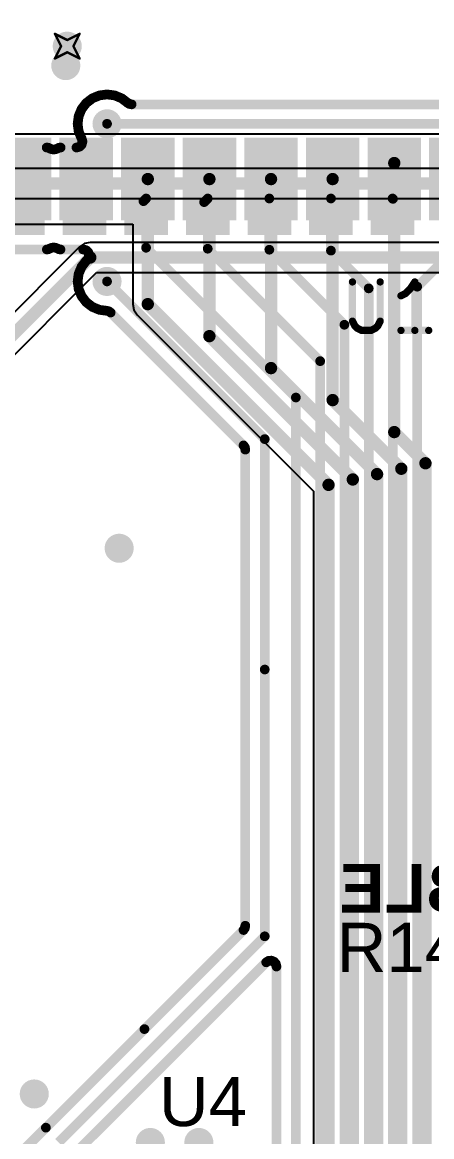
# Model space of a CAD drawing. Header units: inches. Extents: x 0 to 12.4, y -0.6 to 2.2.
# Drawn here: x 1.773 to 2.105, y 0.438 to 1.343 of the extents above; entities that cross this region are included whole.
import ezdxf

# ---------------------------------------------------------------- set-up
doc = ezdxf.new("R2010")
doc.units = ezdxf.units.IN
doc.header["$MEASUREMENT"] = 0
for name, color, linetype in [('Bottom Layer', 5, 'Continuous'), ('Bottom Overlay', 54, 'Continuous'), ('Dimension', 6, 'Continuous'), ('Drill Drawing', 1, 'Continuous'), ('Mechanical 4', 56, 'Continuous'), ('Top Layer', 1, 'Continuous'), ('Top Overlay', 2, 'Continuous'), ('Top Paste', 8, 'Continuous'), ('Top Solder', 216, 'Continuous'), ('Via Holes', 16, 'Continuous')]:
    doc.layers.add(name, color=color, linetype=linetype)
doc.styles.add('Arial', font='', dxfattribs={"height": 0.2})
doc.styles.add('Arial_Bold', font='', dxfattribs={"height": 0.2})
doc.styles.get('Arial').set_extended_font_data('Arial')
doc.styles.get('Arial_Bold').set_extended_font_data('Arial', bold=True)

# ---------------------------------------------------------------- blocks, each defined once
blk = doc.blocks.new('41_SMD_UFL_M______17')
at = {"layer": 'Top Layer'}
for points in [[(-0.37402, 0.36732), (-0.31496, 0.36732), (-0.31496, 0.33189), (-0.37402, 0.33189)], [(0.31496, 0.36732), (0.37402, 0.36732), (0.37402, 0.33189), (0.31496, 0.33189)], [(-0.37402, 0.31732), (-0.31496, 0.31732), (-0.31496, 0.28189), (-0.37402, 0.28189)], [(0.31496, 0.31732), (0.37402, 0.31732), (0.37402, 0.28189), (0.31496, 0.28189)], [(-0.37402, 0.26732), (-0.31496, 0.26732), (-0.31496, 0.23189), (-0.37402, 0.23189)], [(0.31496, 0.26732), (0.37402, 0.26732), (0.37402, 0.23189), (0.31496, 0.23189)], [(-0.37402, 0.21732), (-0.31496, 0.21732), (-0.31496, 0.18189), (-0.37402, 0.18189)], [(0.31496, 0.21732), (0.37402, 0.21732), (0.37402, 0.18189), (0.31496, 0.18189)], [(-0.37402, 0.16732), (-0.31496, 0.16732), (-0.31496, 0.13189), (-0.37402, 0.13189)], [(0.31496, 0.16732), (0.37402, 0.16732), (0.37402, 0.13189), (0.31496, 0.13189)], [(-0.13189, 0.12244), (0.01378, 0.12244), (0.01378, -0.02323), (-0.13189, -0.02323)], [(-0.37402, 0.11732), (-0.31496, 0.11732), (-0.31496, 0.08189), (-0.37402, 0.08189)], [(0.31496, 0.11732), (0.37402, 0.11732), (0.37402, 0.08189), (0.31496, 0.08189)], [(-0.37402, 0.06732), (-0.31496, 0.06732), (-0.31496, 0.03189), (-0.37402, 0.03189)], [(0.31496, 0.06732), (0.37402, 0.06732), (0.37402, 0.03189), (0.31496, 0.03189)], [(-0.37402, 0.01732), (-0.31496, 0.01732), (-0.31496, -0.01811), (-0.37402, -0.01811)], [(0.31496, 0.01732), (0.37402, 0.01732), (0.37402, -0.01811), (0.31496, -0.01811)], [(-0.37402, -0.03268), (-0.31496, -0.03268), (-0.31496, -0.06811), (-0.37402, -0.06811)], [(0.31496, -0.03268), (0.37402, -0.03268), (0.37402, -0.06811), (0.31496, -0.06811)], [(-0.37402, -0.08268), (-0.31496, -0.08268), (-0.31496, -0.11811), (-0.37402, -0.11811)], [(0.31496, -0.08268), (0.37402, -0.08268), (0.37402, -0.11811), (0.31496, -0.11811)], [(-0.37402, -0.13268), (-0.31496, -0.13268), (-0.31496, -0.16811), (-0.37402, -0.16811)], [(0.31496, -0.13268), (0.37402, -0.13268), (0.37402, -0.16811), (0.31496, -0.16811)], [(-0.37402, -0.18268), (-0.31496, -0.18268), (-0.31496, -0.21811), (-0.37402, -0.21811)], [(0.31496, -0.18268), (0.37402, -0.18268), (0.37402, -0.21811), (0.31496, -0.21811)], [(-0.37402, -0.23268), (-0.31496, -0.23268), (-0.31496, -0.26811), (-0.37402, -0.26811)], [(0.31496, -0.23268), (0.37402, -0.23268), (0.37402, -0.26811), (0.31496, -0.26811)], [(-0.37402, -0.28268), (-0.31496, -0.28268), (-0.31496, -0.31811), (-0.37402, -0.31811)], [(0.31496, -0.28268), (0.37402, -0.28268), (0.37402, -0.31811), (0.31496, -0.31811)], [(-0.29252, -0.37913), (-0.29252, -0.32008), (-0.25709, -0.32008), (-0.25709, -0.37913)], [(-0.24252, -0.37913), (-0.24252, -0.32008), (-0.20709, -0.32008), (-0.20709, -0.37913)], [(-0.19252, -0.37913), (-0.19252, -0.32008), (-0.15709, -0.32008), (-0.15709, -0.37913)], [(-0.14252, -0.37913), (-0.14252, -0.32008), (-0.10709, -0.32008), (-0.10709, -0.37913)], [(-0.09252, -0.37913), (-0.09252, -0.32008), (-0.05709, -0.32008), (-0.05709, -0.37913)], [(-0.04252, -0.37913), (-0.04252, -0.32008), (-0.00709, -0.32008), (-0.00709, -0.37913)], [(0.00748, -0.37913), (0.00748, -0.32008), (0.04291, -0.32008), (0.04291, -0.37913)], [(0.05748, -0.37913), (0.05748, -0.32008), (0.09291, -0.32008), (0.09291, -0.37913)], [(0.10748, -0.37913), (0.10748, -0.32008), (0.14291, -0.32008), (0.14291, -0.37913)], [(0.15748, -0.37913), (0.15748, -0.32008), (0.19291, -0.32008), (0.19291, -0.37913)], [(0.20748, -0.37913), (0.20748, -0.32008), (0.24291, -0.32008), (0.24291, -0.37913)], [(0.25748, -0.37913), (0.25748, -0.32008), (0.29291, -0.32008), (0.29291, -0.37913)]]:
    blk.add_hatch(color=1, dxfattribs=at).paths.add_polyline_path(points)
at = {"layer": 'Top Overlay'}
for points in [[(-0.37483, 0.36854), (-0.29687, 0.36854), (-0.29687, 0.38586), (-0.37483, 0.38586)], [(-0.31333, 0.32786), (-0.29687, 0.32786), (-0.29687, 0.3703), (-0.31333, 0.3703)]]:
    blk.add_hatch(color=2, dxfattribs=at).paths.add_polyline_path(points)
at = {"layer": 'Top Paste'}
for points in [[(-0.37402, 0.36732), (-0.31496, 0.36732), (-0.31496, 0.33189), (-0.37402, 0.33189)], [(0.31496, 0.36732), (0.37402, 0.36732), (0.37402, 0.33189), (0.31496, 0.33189)], [(-0.37402, 0.31732), (-0.31496, 0.31732), (-0.31496, 0.28189), (-0.37402, 0.28189)], [(0.31496, 0.31732), (0.37402, 0.31732), (0.37402, 0.28189), (0.31496, 0.28189)], [(-0.37402, 0.26732), (-0.31496, 0.26732), (-0.31496, 0.23189), (-0.37402, 0.23189)], [(0.31496, 0.26732), (0.37402, 0.26732), (0.37402, 0.23189), (0.31496, 0.23189)], [(-0.37402, 0.21732), (-0.31496, 0.21732), (-0.31496, 0.18189), (-0.37402, 0.18189)], [(0.31496, 0.21732), (0.37402, 0.21732), (0.37402, 0.18189), (0.31496, 0.18189)], [(-0.37402, 0.16732), (-0.31496, 0.16732), (-0.31496, 0.13189), (-0.37402, 0.13189)], [(0.31496, 0.16732), (0.37402, 0.16732), (0.37402, 0.13189), (0.31496, 0.13189)], [(-0.13189, 0.12244), (0.01378, 0.12244), (0.01378, -0.02323), (-0.13189, -0.02323)], [(-0.37402, 0.11732), (-0.31496, 0.11732), (-0.31496, 0.08189), (-0.37402, 0.08189)], [(0.31496, 0.11732), (0.37402, 0.11732), (0.37402, 0.08189), (0.31496, 0.08189)], [(-0.37402, 0.06732), (-0.31496, 0.06732), (-0.31496, 0.03189), (-0.37402, 0.03189)], [(0.31496, 0.06732), (0.37402, 0.06732), (0.37402, 0.03189), (0.31496, 0.03189)], [(-0.37402, 0.01732), (-0.31496, 0.01732), (-0.31496, -0.01811), (-0.37402, -0.01811)], [(0.31496, 0.01732), (0.37402, 0.01732), (0.37402, -0.01811), (0.31496, -0.01811)], [(-0.37402, -0.03268), (-0.31496, -0.03268), (-0.31496, -0.06811), (-0.37402, -0.06811)], [(0.31496, -0.03268), (0.37402, -0.03268), (0.37402, -0.06811), (0.31496, -0.06811)], [(-0.37402, -0.08268), (-0.31496, -0.08268), (-0.31496, -0.11811), (-0.37402, -0.11811)], [(0.31496, -0.08268), (0.37402, -0.08268), (0.37402, -0.11811), (0.31496, -0.11811)], [(-0.37402, -0.13268), (-0.31496, -0.13268), (-0.31496, -0.16811), (-0.37402, -0.16811)], [(0.31496, -0.13268), (0.37402, -0.13268), (0.37402, -0.16811), (0.31496, -0.16811)], [(-0.37402, -0.18268), (-0.31496, -0.18268), (-0.31496, -0.21811), (-0.37402, -0.21811)], [(0.31496, -0.18268), (0.37402, -0.18268), (0.37402, -0.21811), (0.31496, -0.21811)], [(-0.37402, -0.23268), (-0.31496, -0.23268), (-0.31496, -0.26811), (-0.37402, -0.26811)], [(0.31496, -0.23268), (0.37402, -0.23268), (0.37402, -0.26811), (0.31496, -0.26811)], [(-0.37402, -0.28268), (-0.31496, -0.28268), (-0.31496, -0.31811), (-0.37402, -0.31811)], [(0.31496, -0.28268), (0.37402, -0.28268), (0.37402, -0.31811), (0.31496, -0.31811)], [(-0.29252, -0.37913), (-0.29252, -0.32008), (-0.25709, -0.32008), (-0.25709, -0.37913)], [(-0.24252, -0.37913), (-0.24252, -0.32008), (-0.20709, -0.32008), (-0.20709, -0.37913)], [(-0.19252, -0.37913), (-0.19252, -0.32008), (-0.15709, -0.32008), (-0.15709, -0.37913)], [(-0.14252, -0.37913), (-0.14252, -0.32008), (-0.10709, -0.32008), (-0.10709, -0.37913)], [(-0.09252, -0.37913), (-0.09252, -0.32008), (-0.05709, -0.32008), (-0.05709, -0.37913)], [(-0.04252, -0.37913), (-0.04252, -0.32008), (-0.00709, -0.32008), (-0.00709, -0.37913)], [(0.00748, -0.37913), (0.00748, -0.32008), (0.04291, -0.32008), (0.04291, -0.37913)], [(0.05748, -0.37913), (0.05748, -0.32008), (0.09291, -0.32008), (0.09291, -0.37913)], [(0.10748, -0.37913), (0.10748, -0.32008), (0.14291, -0.32008), (0.14291, -0.37913)], [(0.15748, -0.37913), (0.15748, -0.32008), (0.19291, -0.32008), (0.19291, -0.37913)], [(0.20748, -0.37913), (0.20748, -0.32008), (0.24291, -0.32008), (0.24291, -0.37913)], [(0.25748, -0.37913), (0.25748, -0.32008), (0.29291, -0.32008), (0.29291, -0.37913)]]:
    blk.add_hatch(color=8, dxfattribs=at).paths.add_polyline_path(points)
at = {"layer": 'Top Solder'}
for points in [[(-0.37802, 0.37132), (-0.31096, 0.37132), (-0.31096, 0.32789), (-0.37802, 0.32789)], [(0.31096, 0.37132), (0.37802, 0.37132), (0.37802, 0.32789), (0.31096, 0.32789)], [(-0.37802, 0.32132), (-0.31096, 0.32132), (-0.31096, 0.27789), (-0.37802, 0.27789)], [(0.31096, 0.32132), (0.37802, 0.32132), (0.37802, 0.27789), (0.31096, 0.27789)], [(-0.37802, 0.27132), (-0.31096, 0.27132), (-0.31096, 0.22789), (-0.37802, 0.22789)], [(0.31096, 0.27132), (0.37802, 0.27132), (0.37802, 0.22789), (0.31096, 0.22789)], [(-0.37802, 0.22132), (-0.31096, 0.22132), (-0.31096, 0.17789), (-0.37802, 0.17789)], [(0.31096, 0.22132), (0.37802, 0.22132), (0.37802, 0.17789), (0.31096, 0.17789)], [(-0.37802, 0.17132), (-0.31096, 0.17132), (-0.31096, 0.12789), (-0.37802, 0.12789)], [(0.31096, 0.17132), (0.37802, 0.17132), (0.37802, 0.12789), (0.31096, 0.12789)], [(-0.37802, 0.12132), (-0.31096, 0.12132), (-0.31096, 0.07789), (-0.37802, 0.07789)], [(-0.13589, 0.12644), (0.01778, 0.12644), (0.01778, -0.02723), (-0.13589, -0.02723)], [(0.31096, 0.12132), (0.37802, 0.12132), (0.37802, 0.07789), (0.31096, 0.07789)], [(-0.37802, 0.07132), (-0.31096, 0.07132), (-0.31096, 0.02789), (-0.37802, 0.02789)], [(0.31096, 0.07132), (0.37802, 0.07132), (0.37802, 0.02789), (0.31096, 0.02789)], [(-0.37802, 0.02132), (-0.31096, 0.02132), (-0.31096, -0.02211), (-0.37802, -0.02211)], [(0.31096, 0.02132), (0.37802, 0.02132), (0.37802, -0.02211), (0.31096, -0.02211)], [(-0.37802, -0.02868), (-0.31096, -0.02868), (-0.31096, -0.07211), (-0.37802, -0.07211)], [(0.31096, -0.02868), (0.37802, -0.02868), (0.37802, -0.07211), (0.31096, -0.07211)], [(-0.37802, -0.07868), (-0.31096, -0.07868), (-0.31096, -0.12211), (-0.37802, -0.12211)], [(0.31096, -0.07868), (0.37802, -0.07868), (0.37802, -0.12211), (0.31096, -0.12211)], [(-0.37802, -0.12868), (-0.31096, -0.12868), (-0.31096, -0.17211), (-0.37802, -0.17211)], [(0.31096, -0.12868), (0.37802, -0.12868), (0.37802, -0.17211), (0.31096, -0.17211)], [(-0.37802, -0.17868), (-0.31096, -0.17868), (-0.31096, -0.22211), (-0.37802, -0.22211)], [(0.31096, -0.17868), (0.37802, -0.17868), (0.37802, -0.22211), (0.31096, -0.22211)], [(-0.37802, -0.22868), (-0.31096, -0.22868), (-0.31096, -0.27211), (-0.37802, -0.27211)], [(0.31096, -0.22868), (0.37802, -0.22868), (0.37802, -0.27211), (0.31096, -0.27211)], [(-0.37802, -0.27868), (-0.31096, -0.27868), (-0.31096, -0.32211), (-0.37802, -0.32211)], [(0.31096, -0.27868), (0.37802, -0.27868), (0.37802, -0.32211), (0.31096, -0.32211)], [(-0.29652, -0.38313), (-0.29652, -0.31608), (-0.25309, -0.31608), (-0.25309, -0.38313)], [(-0.24652, -0.38313), (-0.24652, -0.31608), (-0.20309, -0.31608), (-0.20309, -0.38313)], [(-0.19652, -0.38313), (-0.19652, -0.31608), (-0.15309, -0.31608), (-0.15309, -0.38313)], [(-0.14652, -0.38313), (-0.14652, -0.31608), (-0.10309, -0.31608), (-0.10309, -0.38313)], [(-0.09652, -0.38313), (-0.09652, -0.31608), (-0.05309, -0.31608), (-0.05309, -0.38313)], [(-0.04652, -0.38313), (-0.04652, -0.31608), (-0.00309, -0.31608), (-0.00309, -0.38313)], [(0.00348, -0.38313), (0.00348, -0.31608), (0.04691, -0.31608), (0.04691, -0.38313)], [(0.05348, -0.38313), (0.05348, -0.31608), (0.09691, -0.31608), (0.09691, -0.38313)], [(0.10348, -0.38313), (0.10348, -0.31608), (0.14691, -0.31608), (0.14691, -0.38313)], [(0.15348, -0.38313), (0.15348, -0.31608), (0.19691, -0.31608), (0.19691, -0.38313)], [(0.20348, -0.38313), (0.20348, -0.31608), (0.24691, -0.31608), (0.24691, -0.38313)], [(0.25348, -0.38313), (0.25348, -0.31608), (0.29691, -0.31608), (0.29691, -0.38313)]]:
    blk.add_hatch(color=216, dxfattribs=at).paths.add_polyline_path(points)
at = {"layer": 'Top Overlay'}
for points, const_width in [([(-0.356, 0.398), (0.356, 0.398)], 0.005), ([(0.356, 0.377), (0.356, 0.398)], 0.005), ([(-0.386, 0.344), (-0.386, 0.354)], 0.00787), ([(-0.386, 0.354), (-0.381, 0.349)], 0.00787), ([(-0.386, 0.344), (-0.381, 0.349)], 0.00787), ([(-0.35684, -0.36008), (-0.35684, -0.32808)], 0.005), ([(0.35616, -0.36108), (0.35616, -0.32908)], 0.005), ([(-0.35684, -0.36108), (-0.30192, -0.36108)], 0.005), ([(0.30124, -0.36108), (0.35616, -0.36108)], 0.005)]:
    blk.add_lwpolyline(points, dxfattribs=dict(at, const_width=const_width))
for points, const_width in [([(-0.35725, 0.398, 1), (-0.35475, 0.398, 1)], 0.0025), ([(0.35475, 0.398, 1), (0.35725, 0.398, 1)], 0.0025), ([(0.35475, 0.398, 1), (0.35725, 0.398, 1)], 0.0025), ([(0.35475, 0.377, 1), (0.35725, 0.377, 1)], 0.0025), ([(-0.38797, 0.354, 1), (-0.38403, 0.354, 1)], 0.00394), ([(-0.38797, 0.354, 1), (-0.38403, 0.354, 1)], 0.00394), ([(-0.38297, 0.349, 1), (-0.37903, 0.349, 1)], 0.00394), ([(-0.38297, 0.349, 1), (-0.37903, 0.349, 1)], 0.00394), ([(-0.38797, 0.344, 1), (-0.38403, 0.344, 1)], 0.00394), ([(-0.38797, 0.344, 1), (-0.38403, 0.344, 1)], 0.00394), ([(-0.35809, -0.32808, 1), (-0.35559, -0.32808, 1)], 0.0025), ([(0.35491, -0.32908, 1), (0.35741, -0.32908, 1)], 0.0025), ([(-0.35809, -0.36008, 1), (-0.35559, -0.36008, 1)], 0.0025), ([(-0.35809, -0.36108, 1), (-0.35559, -0.36108, 1)], 0.0025), ([(-0.30317, -0.36108, 1), (-0.30067, -0.36108, 1)], 0.0025), ([(0.29999, -0.36108, 1), (0.30249, -0.36108, 1)], 0.0025), ([(0.35491, -0.36108, 1), (0.35741, -0.36108, 1)], 0.0025), ([(0.35491, -0.36108, 1), (0.35741, -0.36108, 1)], 0.0025)]:
    blk.add_lwpolyline(points, format="xyb", close=True, dxfattribs=dict(at, const_width=const_width))

msp = doc.modelspace()

# ---------------------------------------------------------------- hatches: boundary and pattern name
at = {"layer": 'Bottom Layer'}
h = msp.add_hatch(color=5, dxfattribs=at)
edge = h.paths.add_edge_path()
edge.add_arc((1.80934, 1.32352), 0.01181, 0, 360)
at = {"layer": 'Dimension'}
h = msp.add_hatch(color=6, dxfattribs=at)
edge = h.paths.add_edge_path()
edge.add_arc((1.80816, 1.30775), 0.01181, 0, 360)
h = msp.add_hatch(color=6, dxfattribs=at)
edge = h.paths.add_edge_path()
edge.add_arc((1.84163, 1.26051), 0.01181, 0, 360)
h = msp.add_hatch(color=6, dxfattribs=at)
edge = h.paths.add_edge_path()
edge.add_arc((1.84163, 1.26051), 0.01181, 0, 360)
for points in [[(1.7556, 1.22941), (1.79104, 1.22941), (1.79104, 1.17035), (1.7556, 1.17035)], [(1.7556, 1.22941), (1.79104, 1.22941), (1.79104, 1.17035), (1.7556, 1.17035)], [(1.7556, 1.22941), (1.79104, 1.22941), (1.79104, 1.17035), (1.7556, 1.17035)], [(1.8056, 1.22941), (1.84104, 1.22941), (1.84104, 1.17035), (1.8056, 1.17035)], [(1.8056, 1.22941), (1.84104, 1.22941), (1.84104, 1.17035), (1.8056, 1.17035)], [(1.8056, 1.22941), (1.84104, 1.22941), (1.84104, 1.17035), (1.8056, 1.17035)], [(1.8556, 1.22941), (1.89104, 1.22941), (1.89104, 1.17035), (1.8556, 1.17035)], [(1.8556, 1.22941), (1.89104, 1.22941), (1.89104, 1.17035), (1.8556, 1.17035)], [(1.8556, 1.22941), (1.89104, 1.22941), (1.89104, 1.17035), (1.8556, 1.17035)], [(1.9056, 1.22941), (1.94104, 1.22941), (1.94104, 1.17035), (1.9056, 1.17035)], [(1.9056, 1.22941), (1.94104, 1.22941), (1.94104, 1.17035), (1.9056, 1.17035)], [(1.9056, 1.22941), (1.94104, 1.22941), (1.94104, 1.17035), (1.9056, 1.17035)], [(1.9556, 1.22941), (1.99104, 1.22941), (1.99104, 1.17035), (1.9556, 1.17035)], [(1.9556, 1.22941), (1.99104, 1.22941), (1.99104, 1.17035), (1.9556, 1.17035)], [(1.9556, 1.22941), (1.99104, 1.22941), (1.99104, 1.17035), (1.9556, 1.17035)], [(2.0056, 1.22941), (2.04104, 1.22941), (2.04104, 1.17035), (2.0056, 1.17035)], [(2.0056, 1.22941), (2.04104, 1.22941), (2.04104, 1.17035), (2.0056, 1.17035)], [(2.0056, 1.22941), (2.04104, 1.22941), (2.04104, 1.17035), (2.0056, 1.17035)], [(2.0556, 1.22941), (2.09104, 1.22941), (2.09104, 1.17035), (2.0556, 1.17035)], [(2.0556, 1.22941), (2.09104, 1.22941), (2.09104, 1.17035), (2.0556, 1.17035)], [(2.0556, 1.22941), (2.09104, 1.22941), (2.09104, 1.17035), (2.0556, 1.17035)]]:
    msp.add_hatch(color=6, dxfattribs=at).paths.add_polyline_path(points)
h = msp.add_hatch(color=6, dxfattribs=at)
edge = h.paths.add_edge_path()
edge.add_arc((1.84163, 1.13256), 0.01181, 0, 360)
h = msp.add_hatch(color=6, dxfattribs=at)
edge = h.paths.add_edge_path()
edge.add_arc((1.85147, 0.91602), 0.01181, 0, 360)
h = msp.add_hatch(color=6, dxfattribs=at)
edge = h.paths.add_edge_path()
edge.add_arc((1.78257, 0.47311), 0.01181, 0, 360)
h = msp.add_hatch(color=6, dxfattribs=at)
edge = h.paths.add_edge_path()
edge.add_arc((1.87677, 0.43374), 0.01181, 0, 360)
h = msp.add_hatch(color=6, dxfattribs=at)
edge = h.paths.add_edge_path()
edge.add_arc((1.91614, 0.43374), 0.01181, 0, 360)
at = {"layer": 'Top Layer'}
h = msp.add_hatch(color=1, dxfattribs=at)
edge = h.paths.add_edge_path()
edge.add_arc((1.80934, 1.32352), 0.01181, 0, 360)
at = {"layer": 'Via Holes'}
h = msp.add_hatch(color=7, dxfattribs=at)
edge = h.paths.add_edge_path()
edge.add_arc((1.80934, 1.32352), 0.00591, 0, 360)

# ---------------------------------------------------------------- linework, layer by layer
at = {"layer": 'Bottom Layer'}
for p, q in [((2.143, 1.22424), (1.74707, 1.22424)), ((1.742, 1.19976), (2.13793, 1.19976)), ((1.81935, 1.16065), (1.71635, 1.05765)), ((1.82332, 1.1633), (1.81935, 1.16065)), ((1.828, 1.16424), (1.82332, 1.1633)), ((2.14647, 1.16424), (1.828, 1.16424)), ((1.73724, 1.04393), (1.83307, 1.13976)), ((1.83307, 1.13976), (2.14647, 1.13976))]:
    msp.add_line(p, q, dxfattribs=at)
at = {"layer": 'Bottom Layer', "const_width": 0.01}
for points in [[(1.742, 1.212), (2.143, 1.212)], [(1.725, 1.049), (1.828, 1.152)], [(1.828, 1.152), (2.16084, 1.152)]]:
    msp.add_lwpolyline(points, dxfattribs=at)
at = {"layer": 'Bottom Layer', "const_width": 0.005}
msp.add_lwpolyline([(1.8255, 1.152, 1), (1.8305, 1.152, 1)], format="xyb", close=True, dxfattribs=at)
msp.add_lwpolyline([(1.8255, 1.152, 1), (1.8305, 1.152, 1)], format="xyb", close=True, dxfattribs=at)
at = {"layer": 'Dimension', "const_width": 0.00787}
for points in [[(1.82502, 1.27756), (1.82945, 1.28096)], [(1.82945, 1.28096), (1.82971, 1.28116)], [(1.82945, 1.28096), (1.82945, 1.28096)], [(1.82971, 1.28116), (1.83, 1.28128)], [(1.83, 1.28128), (1.83516, 1.28342)], [(1.83, 1.28128), (1.83, 1.28128)], [(1.83516, 1.28342), (1.83546, 1.28354)], [(1.83516, 1.28342), (1.83516, 1.28342)], [(1.83546, 1.28354), (1.83577, 1.28358)], [(1.83577, 1.28358), (1.84131, 1.28431)], [(1.83577, 1.28358), (1.83577, 1.28358)], [(1.84131, 1.28431), (1.84163, 1.28435)], [(1.84163, 1.28435), (1.84195, 1.28431)], [(1.84195, 1.28431), (1.84748, 1.28358)], [(1.84748, 1.28358), (1.8478, 1.28354)], [(1.84748, 1.28358), (1.84748, 1.28358)], [(1.8478, 1.28354), (1.8481, 1.28342)], [(1.8481, 1.28342), (1.85326, 1.28128)], [(1.8481, 1.28342), (1.8481, 1.28342)], [(1.85326, 1.28128), (1.85355, 1.28116)], [(1.85355, 1.28116), (1.85849, 1.27737)], [(1.81872, 1.26698), (1.82085, 1.27214)], [(1.82085, 1.27214), (1.82098, 1.27243)], [(1.82085, 1.27214), (1.82085, 1.27214)], [(1.82098, 1.27243), (1.82117, 1.27269)], [(1.82117, 1.27269), (1.82457, 1.27712)], [(1.82117, 1.27269), (1.82117, 1.27269)], [(1.82457, 1.27712), (1.82457, 1.27712)], [(1.82457, 1.27712), (1.82477, 1.27737)], [(1.82477, 1.27737), (1.82502, 1.27756)], [(1.82502, 1.27756), (1.82502, 1.27756)], [(1.85849, 1.27737), (1.85853, 1.27742)], [(1.85853, 1.27742), (1.85968, 1.27665)], [(1.85968, 1.27665), (1.86155, 1.27628)], [(1.86155, 1.27628), (2.1587, 1.27628)], [(1.81798, 1.26201), (1.81855, 1.26636)], [(1.81855, 1.26636), (1.81859, 1.26668)], [(1.81855, 1.26636), (1.81855, 1.26636)], [(1.81859, 1.26668), (1.81872, 1.26698)], [(1.81872, 1.26698), (1.81872, 1.26698)], [(1.81778, 1.26051), (1.81798, 1.26201)], [(1.81778, 1.26051), (1.81782, 1.26019)], [(1.81782, 1.26019), (1.81855, 1.25465)], [(1.81855, 1.25465), (1.81859, 1.25434)], [(1.81855, 1.25465), (1.81855, 1.25465)], [(1.81859, 1.25434), (1.81872, 1.25404)], [(1.81872, 1.25404), (1.82081, 1.24899)], [(1.81872, 1.25404), (1.81872, 1.25404)], [(1.84163, 1.26051), (2.15659, 1.26051)], [(1.82081, 1.24899), (1.82098, 1.24859)], [(1.82098, 1.24859), (1.82106, 1.24847)], [(1.82104, 1.24368), (1.82169, 1.24612)], [(1.82106, 1.24847), (1.82169, 1.24612)], [(1.75398, 1.24124), (1.79266, 1.24124)], [(1.79266, 1.24124), (1.7928, 1.24124)], [(1.7928, 1.24124), (1.79294, 1.24122)], [(1.79294, 1.24122), (1.79343, 1.24116)], [(1.79294, 1.24122), (1.79294, 1.24122)], [(1.79343, 1.24116), (1.79379, 1.24112)], [(1.79379, 1.24112), (1.79413, 1.24097)], [(1.79413, 1.24097), (1.79635, 1.23999)], [(1.79413, 1.24097), (1.79413, 1.24097)], [(1.79635, 1.23999), (1.79832, 1.23958)], [(1.79832, 1.23958), (1.80029, 1.23999)], [(1.80029, 1.23999), (1.80251, 1.24097)], [(1.80251, 1.24097), (1.80285, 1.24112)], [(1.80251, 1.24097), (1.80251, 1.24097)], [(1.80285, 1.24112), (1.80321, 1.24116)], [(1.80321, 1.24116), (1.8037, 1.24122)], [(1.80321, 1.24116), (1.80321, 1.24116)], [(1.8037, 1.24122), (1.80384, 1.24124)], [(1.8037, 1.24122), (1.8037, 1.24122)], [(1.80384, 1.24124), (1.80398, 1.24124)], [(1.80398, 1.24124), (1.81681, 1.24124)], [(1.80398, 1.24124), (1.80398, 1.24124)], [(1.81681, 1.24124), (1.81925, 1.24189)], [(1.81925, 1.24189), (1.82104, 1.24368)], [(1.87116, 1.19771), (1.87332, 1.19988)], [(1.87332, 1.15992), (1.87332, 1.19988)], [(1.92037, 1.19693), (1.92332, 1.19988)], [(1.92332, 1.15913), (1.92332, 1.19988)], [(1.97332, 1.15834), (1.97332, 1.19988)], [(2.02332, 1.15756), (2.02332, 1.19988)], [(2.07332, 1.19988), (2.07362, 1.19958)], [(2.07362, 0.1483), (2.07362, 1.19958)], [(1.75384, 1.15852), (1.7928, 1.15852)], [(1.7928, 1.15852), (1.79379, 1.15864)], [(1.79379, 1.15864), (1.79635, 1.15976)], [(1.79635, 1.15976), (1.79832, 1.16018)], [(1.79832, 1.16018), (1.80029, 1.15976)], [(1.80029, 1.15976), (1.80285, 1.15864)], [(1.80285, 1.15864), (1.80384, 1.15852)], [(1.80384, 1.15852), (1.82225, 1.15852)], [(1.82225, 1.15852), (1.82458, 1.15793)], [(1.82458, 1.15793), (1.82634, 1.1563)], [(1.82634, 1.1563), (1.82712, 1.15402)], [(1.82671, 1.15165), (1.82712, 1.15402)], [(1.87332, 1.15992), (1.99488, 1.03836)], [(1.92332, 1.15913), (2.01456, 1.06789)], [(1.97332, 1.15834), (2.03425, 1.09742)], [(2.02332, 1.15756), (2.05393, 1.12695)], [(2.0933, 1.12832), (2.12332, 1.15834)], [(1.82117, 1.14473), (1.82457, 1.14916)], [(1.82457, 1.14916), (1.82457, 1.14916)], [(1.82457, 1.14916), (1.82477, 1.14942)], [(1.82477, 1.14942), (1.82502, 1.14961)], [(1.82502, 1.14961), (1.82522, 1.14977)], [(1.82502, 1.14961), (1.82502, 1.14961)], [(1.82522, 1.14977), (1.82671, 1.15165)], [(1.81797, 1.13398), (1.81855, 1.13841)], [(1.81855, 1.13841), (1.81859, 1.13873)], [(1.81855, 1.13841), (1.81855, 1.13841)], [(1.81859, 1.13873), (1.81872, 1.13902)], [(1.81872, 1.13902), (1.82085, 1.14418)], [(1.81872, 1.13902), (1.81872, 1.13902)], [(1.82085, 1.14418), (1.82098, 1.14448)], [(1.82085, 1.14418), (1.82085, 1.14418)], [(1.82098, 1.14448), (1.82117, 1.14473)], [(1.82117, 1.14473), (1.82117, 1.14473)], [(1.81778, 1.13256), (1.81797, 1.13398)], [(1.81778, 1.13256), (1.81782, 1.13224)], [(1.81782, 1.13224), (1.81855, 1.1267)], [(1.81855, 1.1267), (1.81859, 1.12638)], [(1.81855, 1.1267), (1.81855, 1.1267)], [(1.84163, 1.13256), (1.96958, 1.0046)], [(2.05393, 0.18767), (2.05393, 1.12695)], [(2.0933, 0.09909), (2.0933, 1.12832)], [(1.81859, 1.12638), (1.81872, 1.12609)], [(1.81872, 1.12609), (1.82021, 1.12249)], [(1.81872, 1.12609), (1.81872, 1.12609)], [(1.82021, 1.12249), (1.82098, 1.12063)], [(1.82098, 1.12063), (1.82477, 1.11569)], [(1.82477, 1.11569), (1.82971, 1.1119)], [(1.82971, 1.1119), (1.83546, 1.10952)], [(1.83546, 1.10952), (1.83577, 1.10948)], [(1.83577, 1.10948), (1.84163, 1.10871)], [(1.83577, 1.10948), (1.83577, 1.10948)], [(1.84162, 1.10865), (1.84163, 1.10871)], [(1.84162, 1.10865), (1.84298, 1.10838)], [(1.84298, 1.10838), (1.84456, 1.10732)], [(1.84456, 1.10732), (1.95238, 0.9995)], [(2.03425, 0.22704), (2.03425, 1.09742)], [(2.01456, 0.26641), (2.01456, 1.06789)], [(1.99488, 0.30578), (1.99488, 1.03836)], [(1.96958, 0.81759), (1.96958, 1.0046)], [(1.95238, 0.9995), (1.95344, 0.99792)], [(1.95344, 0.99792), (1.95381, 0.99605)], [(1.95381, 0.60961), (1.95381, 0.99605)], [(1.96958, 0.60106), (1.96958, 0.81759)], [(1.87198, 0.52576), (1.95238, 0.60616)], [(1.95238, 0.60616), (1.95344, 0.60774)], [(1.95344, 0.60774), (1.95381, 0.60961)], [(1.80226, 0.43374), (1.96958, 0.60106)], [(1.81428, 0.42346), (1.97077, 0.57995)], [(1.97077, 0.57995), (1.97272, 0.58115)], [(1.97272, 0.58115), (1.97499, 0.58132)], [(1.97499, 0.58132), (1.9771, 0.58045)], [(1.9771, 0.58045), (1.97858, 0.57872)], [(1.97858, 0.57872), (1.97911, 0.5765)], [(1.97911, 0.31434), (1.97911, 0.5765)], [(1.79199, 0.44576), (1.87198, 0.52576)], [(1.76927, 0.42305), (1.79199, 0.44576)]]:
    msp.add_lwpolyline(points, dxfattribs=at)
at = {"layer": 'Dimension', "const_width": 0.00394}
for points in [[(1.82748, 1.28096, 1), (1.83142, 1.28096, 1)], [(1.82748, 1.28096, 1), (1.83142, 1.28096, 1)], [(1.82748, 1.28096, 1), (1.83142, 1.28096, 1)], [(1.82748, 1.28096, 1), (1.83142, 1.28096, 1)], [(1.82774, 1.28116, 1), (1.83167, 1.28116, 1)], [(1.82774, 1.28116, 1), (1.83167, 1.28116, 1)], [(1.82803, 1.28128, 1), (1.83197, 1.28128, 1)], [(1.82803, 1.28128, 1), (1.83197, 1.28128, 1)], [(1.82803, 1.28128, 1), (1.83197, 1.28128, 1)], [(1.82803, 1.28128, 1), (1.83197, 1.28128, 1)], [(1.83319, 1.28342, 1), (1.83713, 1.28342, 1)], [(1.83319, 1.28342, 1), (1.83713, 1.28342, 1)], [(1.83319, 1.28342, 1), (1.83713, 1.28342, 1)], [(1.83319, 1.28342, 1), (1.83713, 1.28342, 1)], [(1.83349, 1.28354, 1), (1.83742, 1.28354, 1)], [(1.83349, 1.28354, 1), (1.83742, 1.28354, 1)], [(1.83381, 1.28358, 1), (1.83774, 1.28358, 1)], [(1.8338, 1.28358, 1), (1.83774, 1.28358, 1)], [(1.83381, 1.28358, 1), (1.83774, 1.28358, 1)], [(1.8338, 1.28358, 1), (1.83774, 1.28358, 1)], [(1.83934, 1.28431, 1), (1.84328, 1.28431, 1)], [(1.83934, 1.28431, 1), (1.84328, 1.28431, 1)], [(1.83966, 1.28435, 1), (1.8436, 1.28435, 1)], [(1.83966, 1.28435, 1), (1.8436, 1.28435, 1)], [(1.83998, 1.28431, 1), (1.84391, 1.28431, 1)], [(1.83998, 1.28431, 1), (1.84391, 1.28431, 1)], [(1.84551, 1.28358, 1), (1.84945, 1.28358, 1)], [(1.84551, 1.28358, 1), (1.84945, 1.28358, 1)], [(1.84551, 1.28358, 1), (1.84945, 1.28358, 1)], [(1.84551, 1.28358, 1), (1.84945, 1.28358, 1)], [(1.84583, 1.28354, 1), (1.84977, 1.28354, 1)], [(1.84583, 1.28354, 1), (1.84977, 1.28354, 1)], [(1.84613, 1.28342, 1), (1.85006, 1.28342, 1)], [(1.84613, 1.28342, 1), (1.85006, 1.28342, 1)], [(1.84613, 1.28342, 1), (1.85006, 1.28342, 1)], [(1.84613, 1.28342, 1), (1.85006, 1.28342, 1)], [(1.85129, 1.28128, 1), (1.85522, 1.28128, 1)], [(1.85129, 1.28128, 1), (1.85522, 1.28128, 1)], [(1.85158, 1.28116, 1), (1.85552, 1.28116, 1)], [(1.85158, 1.28116, 1), (1.85552, 1.28116, 1)], [(1.81889, 1.27214, 1), (1.82282, 1.27214, 1)], [(1.81889, 1.27214, 1), (1.82282, 1.27214, 1)], [(1.81889, 1.27214, 1), (1.82282, 1.27214, 1)], [(1.81889, 1.27214, 1), (1.82282, 1.27214, 1)], [(1.81901, 1.27243, 1), (1.82295, 1.27243, 1)], [(1.81901, 1.27243, 1), (1.82295, 1.27243, 1)], [(1.8192, 1.27269, 1), (1.82314, 1.27269, 1)], [(1.8192, 1.27269, 1), (1.82314, 1.27269, 1)], [(1.8192, 1.27269, 1), (1.82314, 1.27269, 1)], [(1.8192, 1.27269, 1), (1.82314, 1.27269, 1)], [(1.8226, 1.27712, 1), (1.82654, 1.27712, 1)], [(1.8226, 1.27712, 1), (1.82654, 1.27712, 1)], [(1.8226, 1.27712, 1), (1.82654, 1.27712, 1)], [(1.8226, 1.27712, 1), (1.82654, 1.27712, 1)], [(1.8228, 1.27737, 1), (1.82674, 1.27737, 1)], [(1.8228, 1.27737, 1), (1.82674, 1.27737, 1)], [(1.82305, 1.27756, 1), (1.82699, 1.27756, 1)], [(1.82305, 1.27756, 1), (1.82699, 1.27756, 1)], [(1.82305, 1.27756, 1), (1.82699, 1.27756, 1)], [(1.82305, 1.27756, 1), (1.82699, 1.27756, 1)], [(1.85652, 1.27737, 1), (1.86046, 1.27737, 1)], [(1.85652, 1.27737, 1), (1.86046, 1.27737, 1)], [(1.85656, 1.27742, 1), (1.86049, 1.27742, 1)], [(1.85656, 1.27742, 1), (1.86049, 1.27742, 1)], [(1.85771, 1.27665, 1), (1.86165, 1.27665, 1)], [(1.85771, 1.27665, 1), (1.86165, 1.27665, 1)], [(1.85958, 1.27628, 1), (1.86352, 1.27628, 1)], [(1.85958, 1.27628, 1), (1.86352, 1.27628, 1)], [(1.81658, 1.26636, 1), (1.82052, 1.26636, 1)], [(1.81658, 1.26636, 1), (1.82052, 1.26636, 1)], [(1.81658, 1.26636, 1), (1.82052, 1.26636, 1)], [(1.81658, 1.26636, 1), (1.82052, 1.26636, 1)], [(1.81663, 1.26668, 1), (1.82056, 1.26668, 1)], [(1.81663, 1.26668, 1), (1.82056, 1.26668, 1)], [(1.81675, 1.26698, 1), (1.82069, 1.26698, 1)], [(1.81675, 1.26698, 1), (1.82069, 1.26698, 1)], [(1.81675, 1.26698, 1), (1.82069, 1.26698, 1)], [(1.81675, 1.26698, 1), (1.82069, 1.26698, 1)], [(1.81581, 1.26051, 1), (1.81975, 1.26051, 1)], [(1.81581, 1.26051, 1), (1.81975, 1.26051, 1)], [(1.81586, 1.26019, 1), (1.81979, 1.26019, 1)], [(1.81586, 1.26019, 1), (1.81979, 1.26019, 1)], [(1.81601, 1.26201, 1), (1.81995, 1.26201, 1)], [(1.81601, 1.26201, 1), (1.81995, 1.26201, 1)], [(1.81658, 1.25465, 1), (1.82052, 1.25465, 1)], [(1.81658, 1.25465, 1), (1.82052, 1.25465, 1)], [(1.81658, 1.25465, 1), (1.82052, 1.25465, 1)], [(1.81658, 1.25465, 1), (1.82052, 1.25465, 1)], [(1.81663, 1.25434, 1), (1.82056, 1.25434, 1)], [(1.81663, 1.25434, 1), (1.82056, 1.25434, 1)], [(1.81675, 1.25404, 1), (1.82069, 1.25404, 1)], [(1.81675, 1.25404, 1), (1.82069, 1.25404, 1)], [(1.81675, 1.25404, 1), (1.82069, 1.25404, 1)], [(1.81675, 1.25404, 1), (1.82069, 1.25404, 1)], [(1.83966, 1.26051, 1), (1.8436, 1.26051, 1)], [(1.81884, 1.24899, 1), (1.82278, 1.24899, 1)], [(1.81884, 1.24899, 1), (1.82278, 1.24899, 1)], [(1.81901, 1.24859, 1), (1.82295, 1.24859, 1)], [(1.81901, 1.24859, 1), (1.82295, 1.24859, 1)], [(1.81909, 1.24847, 1), (1.82303, 1.24847, 1)], [(1.81909, 1.24847, 1), (1.82303, 1.24847, 1)], [(1.81973, 1.24612, 1), (1.82366, 1.24612, 1)], [(1.81973, 1.24612, 1), (1.82366, 1.24612, 1)], [(1.79069, 1.24124, 1), (1.79463, 1.24124, 1)], [(1.79069, 1.24124, 1), (1.79463, 1.24124, 1)], [(1.79084, 1.24124, 1), (1.79477, 1.24124, 1)], [(1.79084, 1.24124, 1), (1.79477, 1.24124, 1)], [(1.79098, 1.24122, 1), (1.79491, 1.24122, 1)], [(1.79097, 1.24122, 1), (1.79491, 1.24122, 1)], [(1.79098, 1.24122, 1), (1.79491, 1.24122, 1)], [(1.79097, 1.24122, 1), (1.79491, 1.24122, 1)], [(1.79146, 1.24116, 1), (1.7954, 1.24116, 1)], [(1.79146, 1.24116, 1), (1.7954, 1.24116, 1)], [(1.79182, 1.24112, 1), (1.79576, 1.24112, 1)], [(1.79182, 1.24112, 1), (1.79576, 1.24112, 1)], [(1.79216, 1.24097, 1), (1.7961, 1.24097, 1)], [(1.79216, 1.24097, 1), (1.7961, 1.24097, 1)], [(1.79216, 1.24097, 1), (1.7961, 1.24097, 1)], [(1.79216, 1.24097, 1), (1.7961, 1.24097, 1)], [(1.79438, 1.23999, 1), (1.79832, 1.23999, 1)], [(1.79438, 1.23999, 1), (1.79832, 1.23999, 1)], [(1.79635, 1.23958, 1), (1.80029, 1.23958, 1)], [(1.79635, 1.23958, 1), (1.80029, 1.23958, 1)], [(1.79832, 1.23999, 1), (1.80226, 1.23999, 1)], [(1.79832, 1.23999, 1), (1.80226, 1.23999, 1)], [(1.80054, 1.24097, 1), (1.80448, 1.24097, 1)], [(1.80054, 1.24097, 1), (1.80448, 1.24097, 1)], [(1.80054, 1.24097, 1), (1.80448, 1.24097, 1)], [(1.80054, 1.24097, 1), (1.80448, 1.24097, 1)], [(1.80088, 1.24112, 1), (1.80482, 1.24112, 1)], [(1.80088, 1.24112, 1), (1.80482, 1.24112, 1)], [(1.80125, 1.24116, 1), (1.80518, 1.24116, 1)], [(1.80125, 1.24116, 1), (1.80518, 1.24116, 1)], [(1.80125, 1.24116, 1), (1.80518, 1.24116, 1)], [(1.80125, 1.24116, 1), (1.80518, 1.24116, 1)], [(1.80173, 1.24122, 1), (1.80567, 1.24122, 1)], [(1.80173, 1.24122, 1), (1.80567, 1.24122, 1)], [(1.80173, 1.24122, 1), (1.80567, 1.24122, 1)], [(1.80173, 1.24122, 1), (1.80567, 1.24122, 1)], [(1.80187, 1.24124, 1), (1.80581, 1.24124, 1)], [(1.80187, 1.24124, 1), (1.80581, 1.24124, 1)], [(1.80201, 1.24124, 1), (1.80595, 1.24124, 1)], [(1.80201, 1.24124, 1), (1.80595, 1.24124, 1)], [(1.80201, 1.24124, 1), (1.80595, 1.24124, 1)], [(1.80201, 1.24124, 1), (1.80595, 1.24124, 1)], [(1.81484, 1.24124, 1), (1.81878, 1.24124, 1)], [(1.81484, 1.24124, 1), (1.81878, 1.24124, 1)], [(1.81728, 1.24189, 1), (1.82122, 1.24189, 1)], [(1.81728, 1.24189, 1), (1.82122, 1.24189, 1)], [(1.81907, 1.24368, 1), (1.82301, 1.24368, 1)], [(1.81907, 1.24368, 1), (1.82301, 1.24368, 1)], [(1.87135, 1.19988, 1), (1.87529, 1.19988, 1)], [(1.87135, 1.19988, 1), (1.87529, 1.19988, 1)], [(1.92135, 1.19988, 1), (1.92529, 1.19988, 1)], [(1.92135, 1.19988, 1), (1.92529, 1.19988, 1)], [(1.97135, 1.19988, 1), (1.97529, 1.19988, 1)], [(2.02135, 1.19988, 1), (2.02529, 1.19988, 1)], [(2.07135, 1.19988, 1), (2.07529, 1.19988, 1)], [(2.07165, 1.19958, 1), (2.07558, 1.19958, 1)], [(2.07165, 1.19958, 1), (2.07558, 1.19958, 1)], [(1.86919, 1.19771, 1), (1.87312, 1.19771, 1)], [(1.9184, 1.19693, 1), (1.92234, 1.19693, 1)], [(1.79084, 1.15852, 1), (1.79477, 1.15852, 1)], [(1.79084, 1.15852, 1), (1.79477, 1.15852, 1)], [(1.79182, 1.15864, 1), (1.79576, 1.15864, 1)], [(1.79182, 1.15864, 1), (1.79576, 1.15864, 1)], [(1.79438, 1.15976, 1), (1.79832, 1.15976, 1)], [(1.79438, 1.15976, 1), (1.79832, 1.15976, 1)], [(1.79635, 1.16018, 1), (1.80029, 1.16018, 1)], [(1.79635, 1.16018, 1), (1.80029, 1.16018, 1)], [(1.79832, 1.15976, 1), (1.80226, 1.15976, 1)], [(1.79832, 1.15976, 1), (1.80226, 1.15976, 1)], [(1.80088, 1.15864, 1), (1.80482, 1.15864, 1)], [(1.80088, 1.15864, 1), (1.80482, 1.15864, 1)], [(1.80187, 1.15852, 1), (1.80581, 1.15852, 1)], [(1.80187, 1.15852, 1), (1.80581, 1.15852, 1)], [(1.82028, 1.15852, 1), (1.82422, 1.15852, 1)], [(1.82028, 1.15852, 1), (1.82422, 1.15852, 1)], [(1.82261, 1.15793, 1), (1.82655, 1.15793, 1)], [(1.82261, 1.15793, 1), (1.82655, 1.15793, 1)], [(1.82437, 1.1563, 1), (1.82831, 1.1563, 1)], [(1.82437, 1.1563, 1), (1.82831, 1.1563, 1)], [(1.82515, 1.15402, 1), (1.82908, 1.15402, 1)], [(1.82515, 1.15402, 1), (1.82908, 1.15402, 1)], [(1.87135, 1.15992, 1), (1.87529, 1.15992, 1)], [(1.87135, 1.15992, 1), (1.87529, 1.15992, 1)], [(1.92135, 1.15913, 1), (1.92529, 1.15913, 1)], [(1.92135, 1.15913, 1), (1.92529, 1.15913, 1)], [(1.97135, 1.15834, 1), (1.97529, 1.15834, 1)], [(1.97135, 1.15834, 1), (1.97529, 1.15834, 1)], [(2.02135, 1.15756, 1), (2.02529, 1.15756, 1)], [(2.02135, 1.15756, 1), (2.02529, 1.15756, 1)], [(1.8226, 1.14916, 1), (1.82654, 1.14916, 1)], [(1.8226, 1.14916, 1), (1.82654, 1.14916, 1)], [(1.8226, 1.14916, 1), (1.82654, 1.14916, 1)], [(1.8226, 1.14916, 1), (1.82654, 1.14916, 1)], [(1.8228, 1.14942, 1), (1.82674, 1.14942, 1)], [(1.8228, 1.14942, 1), (1.82674, 1.14942, 1)], [(1.82305, 1.14961, 1), (1.82699, 1.14961, 1)], [(1.82305, 1.14961, 1), (1.82699, 1.14961, 1)], [(1.82305, 1.14961, 1), (1.82699, 1.14961, 1)], [(1.82305, 1.14961, 1), (1.82699, 1.14961, 1)], [(1.82325, 1.14977, 1), (1.82719, 1.14977, 1)], [(1.82325, 1.14977, 1), (1.82719, 1.14977, 1)], [(1.82474, 1.15165, 1), (1.82868, 1.15165, 1)], [(1.82474, 1.15165, 1), (1.82868, 1.15165, 1)], [(1.81658, 1.13841, 1), (1.82052, 1.13841, 1)], [(1.81658, 1.13841, 1), (1.82052, 1.13841, 1)], [(1.81658, 1.13841, 1), (1.82052, 1.13841, 1)], [(1.81658, 1.13841, 1), (1.82052, 1.13841, 1)], [(1.81663, 1.13873, 1), (1.82056, 1.13873, 1)], [(1.81663, 1.13873, 1), (1.82056, 1.13873, 1)], [(1.81675, 1.13902, 1), (1.82069, 1.13902, 1)], [(1.81675, 1.13902, 1), (1.82069, 1.13902, 1)], [(1.81675, 1.13902, 1), (1.82069, 1.13902, 1)], [(1.81675, 1.13902, 1), (1.82069, 1.13902, 1)], [(1.81889, 1.14418, 1), (1.82282, 1.14418, 1)], [(1.81889, 1.14418, 1), (1.82282, 1.14418, 1)], [(1.81889, 1.14418, 1), (1.82282, 1.14418, 1)], [(1.81889, 1.14418, 1), (1.82282, 1.14418, 1)], [(1.81901, 1.14448, 1), (1.82295, 1.14448, 1)], [(1.81901, 1.14448, 1), (1.82295, 1.14448, 1)], [(1.8192, 1.14473, 1), (1.82314, 1.14473, 1)], [(1.8192, 1.14473, 1), (1.82314, 1.14473, 1)], [(1.8192, 1.14473, 1), (1.82314, 1.14473, 1)], [(1.8192, 1.14473, 1), (1.82314, 1.14473, 1)], [(1.81581, 1.13256, 1), (1.81975, 1.13256, 1)], [(1.81581, 1.13256, 1), (1.81975, 1.13256, 1)], [(1.81586, 1.13224, 1), (1.81979, 1.13224, 1)], [(1.81586, 1.13224, 1), (1.81979, 1.13224, 1)], [(1.816, 1.13398, 1), (1.81994, 1.13398, 1)], [(1.816, 1.13398, 1), (1.81994, 1.13398, 1)], [(1.81658, 1.1267, 1), (1.82052, 1.1267, 1)], [(1.81658, 1.1267, 1), (1.82052, 1.1267, 1)], [(1.81658, 1.1267, 1), (1.82052, 1.1267, 1)], [(1.81658, 1.1267, 1), (1.82052, 1.1267, 1)], [(1.83966, 1.13256, 1), (1.8436, 1.13256, 1)], [(2.05196, 1.12695, 1), (2.0559, 1.12695, 1)], [(2.05196, 1.12695, 1), (2.0559, 1.12695, 1)], [(2.09133, 1.12832, 1), (2.09527, 1.12832, 1)], [(2.09133, 1.12832, 1), (2.09527, 1.12832, 1)], [(1.81663, 1.12638, 1), (1.82056, 1.12638, 1)], [(1.81663, 1.12638, 1), (1.82056, 1.12638, 1)], [(1.81675, 1.12609, 1), (1.82069, 1.12609, 1)], [(1.81675, 1.12609, 1), (1.82069, 1.12609, 1)], [(1.81675, 1.12609, 1), (1.82069, 1.12609, 1)], [(1.81675, 1.12609, 1), (1.82069, 1.12609, 1)], [(1.81824, 1.12249, 1), (1.82218, 1.12249, 1)], [(1.81824, 1.12249, 1), (1.82218, 1.12249, 1)], [(1.81901, 1.12063, 1), (1.82295, 1.12063, 1)], [(1.81901, 1.12063, 1), (1.82295, 1.12063, 1)], [(1.8228, 1.11569, 1), (1.82674, 1.11569, 1)], [(1.8228, 1.11569, 1), (1.82674, 1.11569, 1)], [(1.82774, 1.1119, 1), (1.83167, 1.1119, 1)], [(1.82774, 1.1119, 1), (1.83167, 1.1119, 1)], [(1.83349, 1.10952, 1), (1.83742, 1.10952, 1)], [(1.83349, 1.10952, 1), (1.83742, 1.10952, 1)], [(1.83381, 1.10948, 1), (1.83774, 1.10948, 1)], [(1.83381, 1.10948, 1), (1.83774, 1.10948, 1)], [(1.83381, 1.10948, 1), (1.83774, 1.10948, 1)], [(1.83381, 1.10948, 1), (1.83774, 1.10948, 1)], [(1.83965, 1.10865, 1), (1.84359, 1.10865, 1)], [(1.83965, 1.10865, 1), (1.84359, 1.10865, 1)], [(1.83966, 1.10871, 1), (1.8436, 1.10871, 1)], [(1.83966, 1.10871, 1), (1.8436, 1.10871, 1)], [(1.84101, 1.10838, 1), (1.84495, 1.10838, 1)], [(1.84101, 1.10838, 1), (1.84495, 1.10838, 1)], [(1.84259, 1.10732, 1), (1.84653, 1.10732, 1)], [(1.84259, 1.10732, 1), (1.84653, 1.10732, 1)], [(2.03228, 1.09742, 1), (2.03621, 1.09742, 1)], [(2.03228, 1.09742, 1), (2.03621, 1.09742, 1)], [(2.01259, 1.06789, 1), (2.01653, 1.06789, 1)], [(2.01259, 1.06789, 1), (2.01653, 1.06789, 1)], [(1.99291, 1.03836, 1), (1.99684, 1.03836, 1)], [(1.99291, 1.03836, 1), (1.99684, 1.03836, 1)], [(1.96761, 1.0046, 1), (1.97155, 1.0046, 1)], [(1.96761, 1.0046, 1), (1.97155, 1.0046, 1)], [(1.95041, 0.9995, 1), (1.95435, 0.9995, 1)], [(1.95041, 0.9995, 1), (1.95435, 0.9995, 1)], [(1.95147, 0.99792, 1), (1.95541, 0.99792, 1)], [(1.95147, 0.99792, 1), (1.95541, 0.99792, 1)], [(1.95184, 0.99605, 1), (1.95578, 0.99605, 1)], [(1.95184, 0.99605, 1), (1.95578, 0.99605, 1)], [(1.96761, 0.81759, 1), (1.97155, 0.81759, 1)], [(1.96761, 0.81759, 1), (1.97155, 0.81759, 1)], [(1.95041, 0.60616, 1), (1.95435, 0.60616, 1)], [(1.95041, 0.60616, 1), (1.95435, 0.60616, 1)], [(1.95147, 0.60774, 1), (1.95541, 0.60774, 1)], [(1.95147, 0.60774, 1), (1.95541, 0.60774, 1)], [(1.95184, 0.60961, 1), (1.95578, 0.60961, 1)], [(1.95184, 0.60961, 1), (1.95578, 0.60961, 1)], [(1.96761, 0.60106, 1), (1.97155, 0.60106, 1)], [(1.96761, 0.60106, 1), (1.97155, 0.60106, 1)], [(1.96881, 0.57995, 1), (1.97274, 0.57995, 1)], [(1.96881, 0.57995, 1), (1.97274, 0.57995, 1)], [(1.97075, 0.58115, 1), (1.97469, 0.58115, 1)], [(1.97075, 0.58115, 1), (1.97469, 0.58115, 1)], [(1.97302, 0.58132, 1), (1.97696, 0.58132, 1)], [(1.97302, 0.58132, 1), (1.97696, 0.58132, 1)], [(1.97513, 0.58045, 1), (1.97906, 0.58045, 1)], [(1.97513, 0.58045, 1), (1.97906, 0.58045, 1)], [(1.97661, 0.57872, 1), (1.98054, 0.57872, 1)], [(1.97661, 0.57872, 1), (1.98054, 0.57872, 1)], [(1.97714, 0.5765, 1), (1.98108, 0.5765, 1)], [(1.97714, 0.5765, 1), (1.98108, 0.5765, 1)], [(1.87001, 0.52576, 1), (1.87395, 0.52576, 1)], [(1.87001, 0.52576, 1), (1.87395, 0.52576, 1)], [(1.79002, 0.44576, 1), (1.79395, 0.44576, 1)], [(1.79002, 0.44576, 1), (1.79395, 0.44576, 1)]]:
    msp.add_lwpolyline(points, format="xyb", close=True, dxfattribs=at)
at = {"layer": 'Drill Drawing', "const_width": 0.002}
for points in [[(1.79934, 1.33352), (1.80934, 1.32852)], [(1.79934, 1.33352), (1.80434, 1.32352)], [(1.80934, 1.32852), (1.81934, 1.33352)], [(1.81434, 1.32352), (1.81934, 1.33352)], [(1.79934, 1.31352), (1.80434, 1.32352)], [(1.81434, 1.32352), (1.81934, 1.31352)], [(1.79934, 1.31352), (1.80934, 1.31852)], [(1.80934, 1.31852), (1.81934, 1.31352)]]:
    msp.add_lwpolyline(points, dxfattribs=at)
at = {"layer": 'Drill Drawing', "const_width": 0.001}
for points in [[(1.79884, 1.33352, 1), (1.79984, 1.33352, 1)], [(1.79884, 1.33352, 1), (1.79984, 1.33352, 1)], [(1.81884, 1.33352, 1), (1.81984, 1.33352, 1)], [(1.81884, 1.33352, 1), (1.81984, 1.33352, 1)], [(1.80384, 1.32352, 1), (1.80484, 1.32352, 1)], [(1.80384, 1.32352, 1), (1.80484, 1.32352, 1)], [(1.80884, 1.32852, 1), (1.80984, 1.32852, 1)], [(1.80884, 1.32852, 1), (1.80984, 1.32852, 1)], [(1.81384, 1.32352, 1), (1.81484, 1.32352, 1)], [(1.81384, 1.32352, 1), (1.81484, 1.32352, 1)], [(1.79884, 1.31352, 1), (1.79984, 1.31352, 1)], [(1.79884, 1.31352, 1), (1.79984, 1.31352, 1)], [(1.80884, 1.31852, 1), (1.80984, 1.31852, 1)], [(1.80884, 1.31852, 1), (1.80984, 1.31852, 1)], [(1.81884, 1.31352, 1), (1.81984, 1.31352, 1)], [(1.81884, 1.31352, 1), (1.81984, 1.31352, 1)]]:
    msp.add_lwpolyline(points, format="xyb", close=True, dxfattribs=at)
at = {"layer": 'Mechanical 4', "const_width": 0.00591}
for points in [[(2.04077, 1.1003), (2.04077, 1.13217)], [(2.06326, 1.1003), (2.06326, 1.13217)], [(2.08764, 1.12654), (2.09139, 1.13217)], [(2.09139, 1.0928), (2.09139, 1.13217)], [(2.08014, 1.12092), (2.08389, 1.12279)], [(2.08389, 1.12279), (2.08764, 1.12654)], [(2.04077, 1.1003), (2.04264, 1.09655)], [(2.04264, 1.09655), (2.04452, 1.09467)], [(2.04452, 1.09467), (2.04827, 1.0928)], [(2.04827, 1.0928), (2.05577, 1.0928)], [(2.05577, 1.0928), (2.05952, 1.09467)], [(2.05952, 1.09467), (2.06139, 1.09655)], [(2.06139, 1.09655), (2.06326, 1.1003)], [(2.08014, 1.0928), (2.10263, 1.0928)]]:
    msp.add_lwpolyline(points, dxfattribs=at)
at = {"layer": 'Mechanical 4', "const_width": 0.00295}
for points in [[(2.03929, 1.13217, 1), (2.04224, 1.13217, 1)], [(2.06179, 1.13217, 1), (2.06474, 1.13217, 1)], [(2.08991, 1.13217, 1), (2.09286, 1.13217, 1)], [(2.08991, 1.13217, 1), (2.09286, 1.13217, 1)], [(2.07866, 1.12092, 1), (2.08161, 1.12092, 1)], [(2.08241, 1.12279, 1), (2.08536, 1.12279, 1)], [(2.08241, 1.12279, 1), (2.08536, 1.12279, 1)], [(2.08616, 1.12654, 1), (2.08911, 1.12654, 1)], [(2.08616, 1.12654, 1), (2.08911, 1.12654, 1)], [(2.03929, 1.1003, 1), (2.04224, 1.1003, 1)], [(2.03929, 1.1003, 1), (2.04224, 1.1003, 1)], [(2.04117, 1.09655, 1), (2.04412, 1.09655, 1)], [(2.04117, 1.09655, 1), (2.04412, 1.09655, 1)], [(2.04304, 1.09467, 1), (2.04599, 1.09467, 1)], [(2.04304, 1.09467, 1), (2.04599, 1.09467, 1)], [(2.04679, 1.0928, 1), (2.04974, 1.0928, 1)], [(2.04679, 1.0928, 1), (2.04974, 1.0928, 1)], [(2.05429, 1.0928, 1), (2.05724, 1.0928, 1)], [(2.05429, 1.0928, 1), (2.05724, 1.0928, 1)], [(2.05804, 1.09467, 1), (2.06099, 1.09467, 1)], [(2.05804, 1.09467, 1), (2.06099, 1.09467, 1)], [(2.05991, 1.09655, 1), (2.06287, 1.09655, 1)], [(2.05991, 1.09655, 1), (2.06287, 1.09655, 1)], [(2.06179, 1.1003, 1), (2.06474, 1.1003, 1)], [(2.06179, 1.1003, 1), (2.06474, 1.1003, 1)], [(2.07866, 1.0928, 1), (2.08161, 1.0928, 1)], [(2.08991, 1.0928, 1), (2.09286, 1.0928, 1)], [(2.10116, 1.0928, 1), (2.10411, 1.0928, 1)]]:
    msp.add_lwpolyline(points, format="xyb", close=True, dxfattribs=at)
at = {"layer": 'Top Layer'}
for p, q in [((1.79498, 1.25217), (1.74998, 1.25217)), ((1.79998, 1.25217), (1.79498, 1.25217)), ((1.80441, 1.25217), (1.79998, 1.25217)), ((1.84498, 1.25217), (1.80441, 1.25217)), ((1.84998, 1.25217), (1.84498, 1.25217)), ((1.85441, 1.25217), (1.84998, 1.25217)), ((1.89941, 1.25217), (1.85441, 1.25217)), ((1.89998, 1.25217), (1.89941, 1.25217)), ((1.89941, 1.25217), (1.89941, 1.25217)), ((1.94941, 1.25217), (1.89998, 1.25217)), ((1.89998, 1.25217), (1.89998, 1.25217)), ((1.94998, 1.25217), (1.94941, 1.25217)), ((1.94941, 1.25217), (1.94941, 1.25217)), ((1.99941, 1.25217), (1.94998, 1.25217)), ((1.94998, 1.25217), (1.94998, 1.25217)), ((1.99998, 1.25217), (1.99941, 1.25217)), ((1.99941, 1.25217), (1.99941, 1.25217)), ((2.04941, 1.25217), (1.99998, 1.25217)), ((1.99998, 1.25217), (1.99998, 1.25217)), ((2.04998, 1.25217), (2.04941, 1.25217)), ((2.04941, 1.25217), (2.04941, 1.25217)), ((2.09941, 1.25217), (2.04998, 1.25217)), ((2.04998, 1.25217), (2.04998, 1.25217)), ((2.09998, 1.25217), (2.09941, 1.25217)), ((2.09941, 1.25217), (2.09941, 1.25217)), ((2.14498, 1.25217), (2.09998, 1.25217)), ((2.09998, 1.25217), (2.09998, 1.25217)), ((1.74998, 1.17912), (1.79498, 1.17912)), ((1.79498, 1.17912), (1.79941, 1.17912)), ((1.79941, 1.17912), (1.80441, 1.17912)), ((1.80441, 1.17912), (1.84498, 1.17912)), ((1.84498, 1.17912), (1.84941, 1.17912)), ((1.84941, 1.17912), (1.85441, 1.17912)), ((1.85441, 1.17912), (1.86246, 1.17912)), ((1.86246, 1.17912), (1.86246, 1.11414)), ((1.86246, 1.11414), (1.86339, 1.10946)), ((1.86339, 1.10946), (1.86604, 1.10549)), ((1.86604, 1.10549), (2.00912, 0.96241)), ((2.00912, 0.96241), (2.00912, 0.30546))]:
    msp.add_line(p, q, dxfattribs=at)
at = {"layer": 'Top Layer', "const_width": 0.01}
for points in [[(2.07469, 1.01031), (2.07469, 1.22866)], [(1.87469, 1.11414), (1.87469, 1.21565)], [(1.92469, 1.08818), (1.92469, 1.21565)], [(1.97469, 1.06222), (1.97469, 1.21565)], [(2.02469, 1.03627), (2.02469, 1.21565)], [(1.87469, 1.11414), (2.02136, 0.96748)], [(1.92469, 1.08818), (2.04104, 0.97183)], [(1.97469, 1.06222), (2.06073, 0.97619)], [(2.02469, 1.03627), (2.08041, 0.98055)], [(2.07469, 1.01031), (2.1, 0.985)], [(2.1, 0.13297), (2.1, 0.985)], [(2.06073, 0.22165), (2.06073, 0.97619)], [(2.08041, 0.18228), (2.08041, 0.98055)], [(2.02136, 0.30039), (2.02136, 0.96748)], [(2.04104, 0.26102), (2.04104, 0.97183)]]:
    msp.add_lwpolyline(points, dxfattribs=at)
at = {"layer": 'Top Layer', "const_width": 0.005}
for points in [[(2.07219, 1.22866, 1), (2.07719, 1.22866, 1)], [(1.87219, 1.21565, 1), (1.87719, 1.21565, 1)], [(1.92219, 1.21565, 1), (1.92719, 1.21565, 1)], [(1.97219, 1.21565, 1), (1.97719, 1.21565, 1)], [(2.02219, 1.21565, 1), (2.02719, 1.21565, 1)], [(1.87219, 1.11414, 1), (1.87719, 1.11414, 1)], [(1.87219, 1.11414, 1), (1.87719, 1.11414, 1)], [(1.92219, 1.08818, 1), (1.92719, 1.08818, 1)], [(1.92219, 1.08818, 1), (1.92719, 1.08818, 1)], [(1.97219, 1.06222, 1), (1.97719, 1.06222, 1)], [(1.97219, 1.06222, 1), (1.97719, 1.06222, 1)], [(2.02219, 1.03627, 1), (2.02719, 1.03627, 1)], [(2.02219, 1.03627, 1), (2.02719, 1.03627, 1)], [(2.07219, 1.01031, 1), (2.07719, 1.01031, 1)], [(2.07219, 1.01031, 1), (2.07719, 1.01031, 1)], [(2.0975, 0.985, 1), (2.1025, 0.985, 1)], [(2.0975, 0.985, 1), (2.1025, 0.985, 1)], [(2.05823, 0.97619, 1), (2.06323, 0.97619, 1)], [(2.05823, 0.97619, 1), (2.06323, 0.97619, 1)], [(2.07791, 0.98055, 1), (2.08291, 0.98055, 1)], [(2.07791, 0.98055, 1), (2.08291, 0.98055, 1)], [(2.01886, 0.96748, 1), (2.02386, 0.96748, 1)], [(2.01886, 0.96748, 1), (2.02386, 0.96748, 1)], [(2.03854, 0.97183, 1), (2.04354, 0.97183, 1)], [(2.03854, 0.97183, 1), (2.04354, 0.97183, 1)]]:
    msp.add_lwpolyline(points, format="xyb", close=True, dxfattribs=at)

# ---------------------------------------------------------------- block references
msp.add_blockref('41_SMD_UFL_M______17', (2.0495, 1.56525))

# ---------------------------------------------------------------- texts
at = {"layer": 'Bottom Overlay', "style": 'Arial_Bold', "text_generation_flag": 2}
msp.add_text('ENABLE', height=0.03937, rotation=360, dxfattribs=at).set_placement((2.25621, 0.62031))
at = {"layer": 'Top Overlay', "style": 'Arial'}
for s, p in [('R14', (2.02802, 0.57201)), ('U4', (1.88368, 0.44701))]:
    msp.add_text(s, height=0.04, dxfattribs=at).set_placement(p)

doc.saveas('drawing.dxf')
